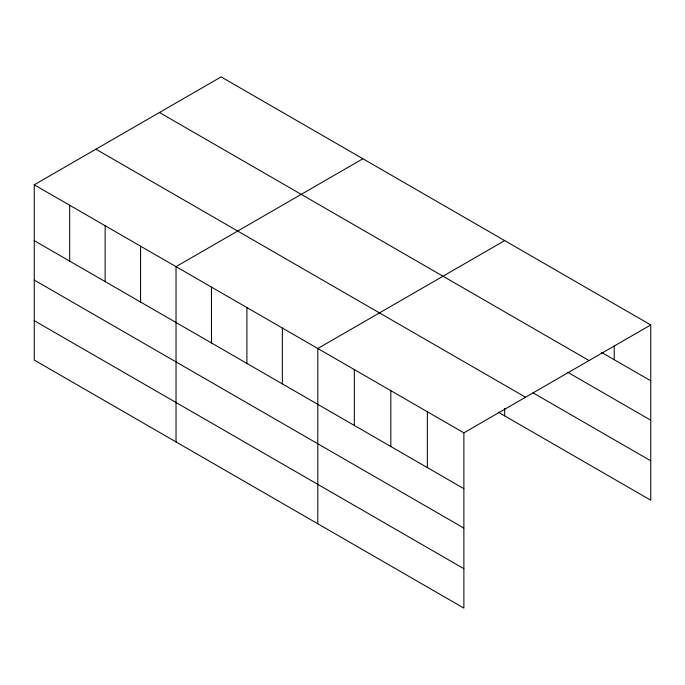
<?xml version="1.0" encoding="UTF-8"?>
<svg xmlns="http://www.w3.org/2000/svg" width="685" height="685" viewBox="0 0 685 685"><rect width="100%" height="100%" fill="white"/><g stroke="black" fill="none" stroke-linecap="round" stroke-linejoin="round"><path stroke-width="1.03" d="M34.25 184.796L463.873 432.834L463.873 608.1L34.25 360.062L34.25 184.796L221.127 76.9L650.75 324.938L650.75 500.204L498.32 412.199M362.904 158.757L176.028 266.645L176.028 441.911M504.682 240.606L317.797 348.502L317.797 523.768M463.873 432.834L650.75 324.938M601.447 352.33L650.75 380.791M159.459 112.511L589.083 360.55M567.668 372.238L650.75 420.196M532.981 392.805L650.75 460.799M95.917 149.193L525.541 397.231M34.25 240.649L463.873 488.688M34.25 280.054L463.873 528.092M34.25 320.657L463.873 568.696M614.231 346.011L614.231 359.711M504.682 408.414L504.682 415.872M427.354 411.753L427.354 467.607M390.835 390.673L390.835 446.526M354.316 369.583L354.316 425.436M282.357 328.038L282.357 383.891M246.908 307.574L246.908 363.427M211.468 287.109L211.468 342.971M140.579 246.189L140.579 302.042M105.139 225.725L105.139 281.578M69.69 205.26L69.69 261.113"/></g></svg>
